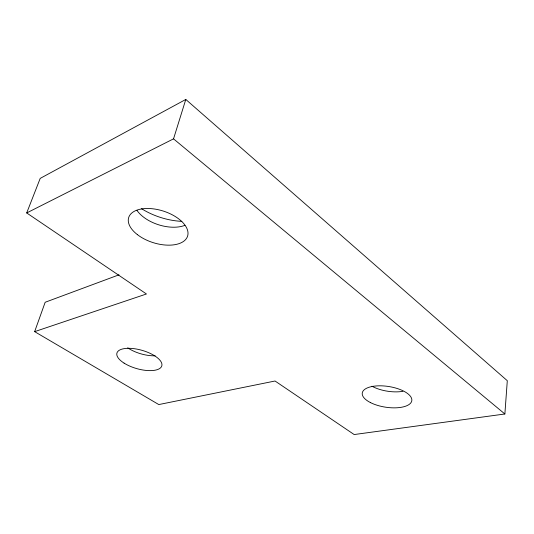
<?xml version="1.0" encoding="UTF-8"?>
<svg xmlns="http://www.w3.org/2000/svg" width="534" height="534" viewBox="0 0 534 534"><rect width="100%" height="100%" fill="white"/><g stroke="black" fill="none" stroke-linecap="round" stroke-linejoin="round"><path stroke-width="0.8" d="M34.643 331.641L158.798 404.565L275.043 381.009L354.162 434.549L504.87 413.99L507.3 380.702L185.792 99.451L40.21 178.389L26.7 212.946L146.456 293.987L34.643 331.641L45.17 302.264L118.995 274.83M26.7 212.946L173.537 138.853L185.792 99.451M173.537 138.853L504.87 413.99M181.827 221.356A50.336 28.896 17.9 0 1 141.557 208.687M184.904 225.328A30.525 16.954 17.7 0 1 136.958 210.356M402.903 391.322A24.838 10.747 8.6 0 1 371.991 386.216M155.134 355.798A23.122 9.786 16 0 1 127.726 347.821M137.351 234.6A30.885 16.581 17.5 0 0 187.114 237.33A30.885 16.581 17.5 0 0 149.954 208.554A30.885 16.581 17.5 0 0 137.351 234.6M370.503 402.609A25.071 10.46 8.8 0 0 411.34 402.069A25.071 10.46 8.8 0 0 379.24 385.815A25.071 10.46 8.8 0 0 370.503 402.609M124.082 363.12A23.329 9.512 15.9 0 0 161.415 366.771A23.329 9.512 15.9 0 0 132.612 348.508A23.329 9.512 15.9 0 0 124.082 363.12"/></g></svg>
